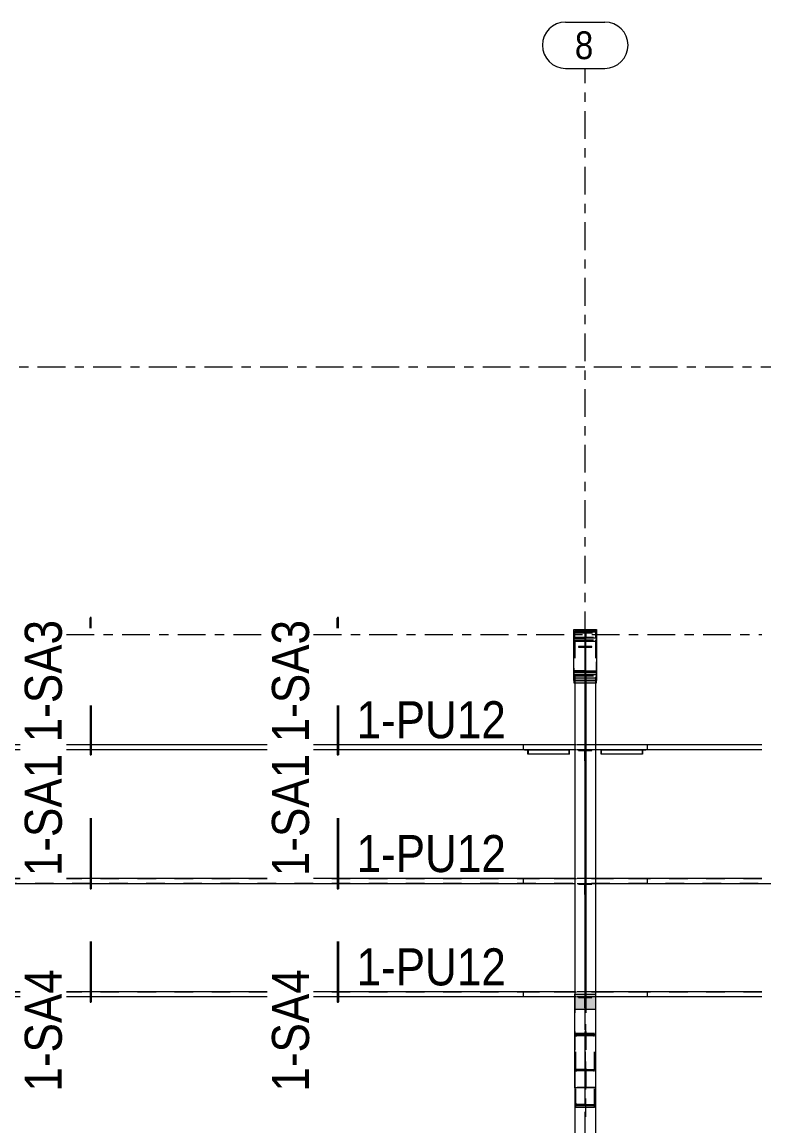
# Model space of a CAD drawing. Header units: millimetres. Extents: x -49 to 1122, y -181 to 639.
# Drawn here: x 282.3 to 362.3, y 69.5 to 188.6 of the extents above; entities that cross this region are included whole.
import ezdxf

# ---------------------------------------------------------------- set-up
doc = ezdxf.new("R2010")
doc.units = ezdxf.units.MM
for name, pattern in [('XKITLINE00', [0]), ('XKITLINE02', [4, 2, -2]), ('XKITLINE03', [6, 3, -1, 1, -1])]:
    doc.linetypes.add(name, pattern=pattern)
for name, color, linetype, lineweight in [('Part', 2, 'Continuous', 0), ('PartMark', 7, 'Continuous', 0), ('S-grid', 1, 'Continuous', 0)]:
    doc.layers.add(name, color=color, linetype=linetype, lineweight=lineweight)
doc.styles.add('ARIAL', font='ARIAL.TTF')

# ---------------------------------------------------------------- blocks, each defined once
blk = doc.blocks.new('*A54')
at = {"layer": 'Part'}
blk.add_hatch(color=3, dxfattribs=at).paths.add_polyline_path([(341.94, 122.76), (341.94, 122.91), (344.17, 122.91), (344.17, 122.76), (343.1, 122.76), (343.1, 118.59), (344.17, 118.59), (344.17, 118.44), (341.94, 118.44), (341.94, 118.59), (343.01, 118.59), (343.01, 122.76)], flags=17)
blk = doc.blocks.new('*A60')
at = {"layer": 'Part'}
blk.add_hatch(color=3, dxfattribs=at).paths.add_polyline_path([(343.11, 117.28), (343.11, 83.68), (344.17, 83.68), (344.17, 82.06), (341.94, 82.06), (341.94, 83.68), (343, 83.68), (343, 117.28)], flags=17)
blk = doc.blocks.new('*A66')
at = {"layer": 'Part'}
blk.add_hatch(color=3, dxfattribs=at).paths.add_polyline_path([(340.83, 110.03), (340.83, 110.06), (341.35, 110.06), (341.35, 109.61), (341.32, 109.61), (341.32, 110.03)], flags=17)
blk = doc.blocks.new('*A67')
at = {"layer": 'Part'}
blk.add_hatch(color=3, dxfattribs=at).paths.add_polyline_path([(344.76, 109.61), (344.76, 110.06), (345.28, 110.06), (345.28, 110.03), (344.79, 110.03), (344.79, 109.61)], flags=17)
blk = doc.blocks.new('*A68')
at = {"layer": 'Part'}
blk.add_hatch(color=3, dxfattribs=at).paths.add_polyline_path([(341.83, 117.55), (341.83, 117.82), (344.28, 117.82), (344.28, 117.55)], flags=17)
blk = doc.blocks.new('*A69')
at = {"layer": 'Part'}
blk.add_hatch(color=3, dxfattribs=at).paths.add_polyline_path([(341.83, 117.28), (341.83, 117.55), (344.28, 117.55), (344.28, 117.28)], flags=17)
blk = doc.blocks.new('*A70')
at = {"layer": 'Part'}
blk.add_hatch(color=3, dxfattribs=at).paths.add_polyline_path([(343.01, 117.82), (343.01, 118.44), (343.1, 118.44), (343.1, 117.82)], flags=17)
blk = doc.blocks.new('*A72')
at = {"layer": 'Part'}
blk.add_hatch(color=3, dxfattribs=at).paths.add_polyline_path([(289.72, 124.35), (289.77, 124.33), (289.79, 124.29), (289.77, 124.24), (289.72, 124.22), (289.68, 124.24), (289.66, 124.29), (289.68, 124.33)], flags=17)
blk = doc.blocks.new('*A73')
at = {"layer": 'Part'}
blk.add_hatch(color=3, dxfattribs=at).paths.add_polyline_path([(316.39, 124.35), (316.44, 124.33), (316.46, 124.29), (316.44, 124.24), (316.39, 124.22), (316.34, 124.24), (316.32, 124.29), (316.34, 124.33)], flags=17)
blk = doc.blocks.new('*A433')
at = {"layer": 'S-grid', "color": 1, "linetype": 'XKITLINE03', "lineweight": 0}
blk.add_line((-10, 151.39), (1096.06, 151.39), dxfattribs=at)
blk = doc.blocks.new('*A434')
at = {"layer": 'S-grid', "color": 1, "linetype": 'XKITLINE03', "lineweight": 0}
for p, q in [((287.11, 122.5), (308.77, 122.5)), ((313.77, 122.5), (362.11, 122.5))]:
    blk.add_line(p, q, dxfattribs=at)
blk = doc.blocks.new('*A677')
at = {"layer": 'S-grid', "color": 1, "linetype": 'XKITLINE03', "lineweight": 0}
blk.add_line((343.06, -10), (343.06, 183.61), dxfattribs=at)
at = {"layer": 'S-grid', "color": 3, "style": 'ARIAL', "width": 0.85}
blk.add_text('8', height=3, dxfattribs=at).set_placement((341.94, 184.61))
blk = doc.blocks.new('*A679')
at = {"layer": 'Part', "color": 7, "linetype": 'XKITLINE02', "lineweight": 0}
for p, q in [((341.94, 121.94), (341.94, 117.28)), ((341.94, 121.94), (344.17, 121.94)), ((341.94, 121.81), (343, 121.81)), ((343, 121.81), (343, 22.44)), ((343.11, 22.44), (343.11, 121.81)), ((343.11, 121.81), (344.17, 121.81)), ((344.17, 121.94), (344.17, 117.28)), ((341.94, 118.18), (343, 118.18)), ((341.94, 118.05), (344.17, 118.05)), ((343.11, 118.18), (344.17, 118.18)), ((341.94, 83.68), (341.94, 73.59)), ((344.17, 83.68), (344.17, 73.59)), ((344.17, 22.44), (341.94, 22.44))]:
    blk.add_line(p, q, dxfattribs=at)
at = {"layer": 'Part', "color": 2, "linetype": 'XKITLINE00', "lineweight": 0}
for p, q in [((341.94, 117.28), (341.94, 83.68)), ((344.17, 117.28), (344.17, 83.68)), ((341.94, 73.59), (341.94, 22.44)), ((344.17, 73.59), (344.17, 22.44))]:
    blk.add_line(p, q, dxfattribs=at)
blk = doc.blocks.new('*A683')
at = {"layer": 'Part', "color": 2, "linetype": 'XKITLINE00', "lineweight": 0}
for p, q in [((341.83, 117.55), (341.83, 123.06)), ((341.83, 123.06), (344.28, 123.06)), ((344.28, 123.06), (344.28, 117.55)), ((341.83, 117.82), (344.28, 117.82)), ((344.28, 117.55), (341.83, 117.55))]:
    blk.add_line(p, q, dxfattribs=at)
at = {"layer": 'Part', "color": 7, "linetype": 'XKITLINE02', "lineweight": 0}
blk.add_line((341.83, 122.88), (344.28, 122.88), dxfattribs=at)
blk = doc.blocks.new('*A684')
at = {"layer": 'Part', "color": 7, "linetype": 'XKITLINE02', "lineweight": 0}
for p, q in [((341.83, 122.88), (341.83, 117.55)), ((344.28, 122.88), (341.83, 122.88)), ((344.28, 117.55), (344.28, 122.88)), ((341.83, 122.7), (344.28, 122.7))]:
    blk.add_line(p, q, dxfattribs=at)
at = {"layer": 'Part', "color": 2, "linetype": 'XKITLINE00', "lineweight": 0}
for p, q in [((341.83, 117.55), (341.83, 117.28)), ((341.83, 117.55), (344.28, 117.55)), ((341.83, 117.28), (344.28, 117.28)), ((344.28, 117.28), (344.28, 117.55))]:
    blk.add_line(p, q, dxfattribs=at)
blk = doc.blocks.new('*A685')
at = {"layer": 'Part', "color": 2, "linetype": 'XKITLINE00', "lineweight": 0}
for p, q in [((341.94, 122.76), (341.94, 122.91)), ((341.94, 122.91), (344.17, 122.91)), ((341.94, 122.12), (341.94, 122.76)), ((341.94, 122.76), (343.01, 122.76)), ((343.01, 122.76), (343.01, 118.59)), ((343.1, 122.76), (343.1, 118.59)), ((344.17, 122.76), (343.1, 122.76)), ((344.17, 122.91), (344.17, 122.12)), ((341.94, 122.12), (343.01, 122.12)), ((344.17, 122.12), (343.1, 122.12)), ((343.01, 118.59), (341.94, 118.59)), ((341.94, 118.59), (341.94, 118.36)), ((341.94, 118.44), (344.17, 118.44)), ((343.01, 118.36), (341.94, 118.36)), ((343.1, 118.59), (344.17, 118.59)), ((344.17, 118.36), (343.1, 118.36)), ((344.17, 118.59), (344.17, 118.36))]:
    blk.add_line(p, q, dxfattribs=at)
at = {"layer": 'Part', "color": 7, "linetype": 'XKITLINE02', "lineweight": 0}
for p, q in [((341.94, 122.24), (344.17, 122.24)), ((341.94, 118.49), (343.01, 118.49)), ((343.01, 118.59), (343.01, 118.49)), ((343.1, 118.36), (343.01, 118.36)), ((343.1, 118.49), (343.1, 118.59)), ((344.17, 118.49), (343.1, 118.49))]:
    blk.add_line(p, q, dxfattribs=at)
blk = doc.blocks.new('*A687')
at = {"layer": 'Part', "color": 2, "linetype": 'XKITLINE00', "lineweight": 0}
for p, q in [((336.39, 83.39), (336.39, 83.94)), ((341.94, 83.94), (336.39, 83.94)), ((362.11, 83.94), (344.17, 83.94)), ((388.77, 83.94), (367.11, 83.94)), ((421.94, 83.94), (393.77, 83.94)), ((429.72, 83.94), (424.17, 83.94)), ((429.72, 83.94), (429.72, 83.39)), ((336.39, 83.39), (336.39, 83.39)), ((341.94, 83.39), (336.39, 83.39)), ((362.11, 83.39), (344.17, 83.39)), ((388.77, 83.39), (367.11, 83.39)), ((421.94, 83.39), (393.77, 83.39)), ((429.72, 83.39), (424.17, 83.39))]:
    blk.add_line(p, q, dxfattribs=at)
at = {"layer": 'Part', "color": 7, "linetype": 'XKITLINE02', "lineweight": 0}
for p, q in [((362.11, 83.92), (336.39, 83.92)), ((362.11, 83.41), (336.39, 83.41)), ((344.17, 83.94), (341.94, 83.94)), ((388.77, 83.92), (367.11, 83.92)), ((388.77, 83.41), (367.11, 83.41)), ((429.72, 83.92), (393.77, 83.92)), ((429.72, 83.41), (393.77, 83.41)), ((424.17, 83.94), (421.94, 83.94)), ((344.17, 83.39), (341.94, 83.39)), ((424.17, 83.39), (421.94, 83.39))]:
    blk.add_line(p, q, dxfattribs=at)
blk = doc.blocks.new('*A688')
at = {"layer": 'Part', "color": 2, "linetype": 'XKITLINE00', "lineweight": 0}
for p, q in [((336.39, 95.61), (336.39, 96.17)), ((341.94, 96.17), (336.39, 96.17)), ((336.39, 95.61), (336.39, 95.61)), ((341.94, 95.61), (336.39, 95.61)), ((362.11, 96.17), (344.17, 96.17)), ((421.94, 95.61), (344.17, 95.61)), ((388.77, 96.17), (367.11, 96.17)), ((421.94, 96.17), (393.77, 96.17)), ((429.72, 96.17), (424.17, 96.17)), ((429.72, 95.61), (424.17, 95.61)), ((429.72, 96.17), (429.72, 95.61))]:
    blk.add_line(p, q, dxfattribs=at)
at = {"layer": 'Part', "color": 7, "linetype": 'XKITLINE02', "lineweight": 0}
for p, q in [((362.11, 96.15), (336.39, 96.15)), ((429.72, 95.63), (336.39, 95.63)), ((344.17, 96.17), (341.94, 96.17)), ((344.17, 95.61), (341.94, 95.61)), ((388.77, 96.15), (367.11, 96.15)), ((429.72, 96.15), (393.77, 96.15)), ((424.17, 96.17), (421.94, 96.17)), ((424.17, 95.61), (421.94, 95.61))]:
    blk.add_line(p, q, dxfattribs=at)
blk = doc.blocks.new('*A689')
at = {"layer": 'Part', "color": 2, "linetype": 'XKITLINE00', "lineweight": 0}
for p, q in [((336.39, 110.06), (336.39, 110.61)), ((341.94, 110.61), (336.39, 110.61)), ((336.39, 110.06), (336.39, 110.06)), ((336.87, 110.06), (336.39, 110.06)), ((341.94, 110.06), (341.35, 110.06)), ((362.11, 110.61), (344.17, 110.61)), ((344.76, 110.06), (344.17, 110.06)), ((362.11, 110.06), (349.24, 110.06)), ((388.77, 110.61), (367.11, 110.61)), ((388.77, 110.06), (367.11, 110.06)), ((421.94, 110.61), (393.77, 110.61)), ((416.87, 110.06), (393.77, 110.06)), ((421.94, 110.06), (421.35, 110.06)), ((429.72, 110.61), (424.17, 110.61)), ((424.76, 110.06), (424.17, 110.06)), ((429.72, 110.06), (429.24, 110.06)), ((429.72, 110.61), (429.72, 110.06))]:
    blk.add_line(p, q, dxfattribs=at)
at = {"layer": 'Part', "color": 7, "linetype": 'XKITLINE02', "lineweight": 0}
for p, q in [((362.11, 110.59), (336.39, 110.59)), ((362.11, 110.08), (336.39, 110.08)), ((341.35, 110.06), (336.87, 110.06)), ((344.17, 110.61), (341.94, 110.61)), ((344.17, 110.06), (341.94, 110.06)), ((349.24, 110.06), (344.76, 110.06)), ((388.77, 110.59), (367.11, 110.59)), ((388.77, 110.08), (367.11, 110.08)), ((429.72, 110.59), (393.77, 110.59)), ((429.72, 110.08), (393.77, 110.08)), ((421.35, 110.06), (416.87, 110.06)), ((424.17, 110.61), (421.94, 110.61)), ((424.17, 110.06), (421.94, 110.06)), ((429.24, 110.06), (424.76, 110.06))]:
    blk.add_line(p, q, dxfattribs=at)
blk = doc.blocks.new('*A735')
at = {"layer": 'Part', "color": 2, "linetype": 'XKITLINE00', "lineweight": 0}
for p, q in [((256.39, 83.39), (256.39, 83.94)), ((261.94, 83.94), (256.39, 83.94)), ((282.11, 83.94), (264.17, 83.94)), ((308.77, 83.94), (287.11, 83.94)), ((341.94, 83.94), (313.77, 83.94)), ((349.72, 83.94), (344.17, 83.94)), ((349.72, 83.94), (349.72, 83.39)), ((256.39, 83.39), (256.39, 83.39)), ((261.94, 83.39), (256.39, 83.39)), ((282.11, 83.39), (264.17, 83.39)), ((308.77, 83.39), (287.11, 83.39)), ((341.94, 83.39), (313.77, 83.39)), ((349.72, 83.39), (344.17, 83.39))]:
    blk.add_line(p, q, dxfattribs=at)
at = {"layer": 'Part', "color": 7, "linetype": 'XKITLINE02', "lineweight": 0}
for p, q in [((282.11, 83.92), (256.39, 83.92)), ((282.11, 83.41), (256.39, 83.41)), ((264.17, 83.94), (261.94, 83.94)), ((308.77, 83.92), (287.11, 83.92)), ((308.77, 83.41), (287.11, 83.41)), ((349.72, 83.92), (313.77, 83.92)), ((349.72, 83.41), (313.77, 83.41)), ((344.17, 83.94), (341.94, 83.94)), ((264.17, 83.39), (261.94, 83.39)), ((344.17, 83.39), (341.94, 83.39))]:
    blk.add_line(p, q, dxfattribs=at)
blk = doc.blocks.new('*A736')
at = {"layer": 'Part', "color": 2, "linetype": 'XKITLINE00', "lineweight": 0}
for p, q in [((256.39, 95.61), (256.39, 96.17)), ((261.94, 96.17), (256.39, 96.17)), ((256.39, 95.61), (256.39, 95.61)), ((261.94, 95.61), (256.39, 95.61)), ((282.11, 96.17), (264.17, 96.17)), ((341.94, 95.61), (264.17, 95.61)), ((308.77, 96.17), (287.11, 96.17)), ((341.94, 96.17), (313.77, 96.17)), ((349.72, 96.17), (344.17, 96.17)), ((349.72, 95.61), (344.17, 95.61)), ((349.72, 96.17), (349.72, 95.61))]:
    blk.add_line(p, q, dxfattribs=at)
at = {"layer": 'Part', "color": 7, "linetype": 'XKITLINE02', "lineweight": 0}
for p, q in [((282.11, 96.15), (256.39, 96.15)), ((349.72, 95.63), (256.39, 95.63)), ((264.17, 96.17), (261.94, 96.17)), ((264.17, 95.61), (261.94, 95.61)), ((308.77, 96.15), (287.11, 96.15)), ((349.72, 96.15), (313.77, 96.15)), ((344.17, 96.17), (341.94, 96.17)), ((344.17, 95.61), (341.94, 95.61))]:
    blk.add_line(p, q, dxfattribs=at)
blk = doc.blocks.new('*A737')
at = {"layer": 'Part', "color": 2, "linetype": 'XKITLINE00', "lineweight": 0}
for p, q in [((256.39, 110.06), (256.39, 110.61)), ((261.94, 110.61), (256.39, 110.61)), ((256.39, 110.06), (256.39, 110.06)), ((256.87, 110.06), (256.39, 110.06)), ((261.94, 110.06), (261.35, 110.06)), ((282.11, 110.61), (264.17, 110.61)), ((264.76, 110.06), (264.17, 110.06)), ((282.11, 110.06), (269.24, 110.06)), ((308.77, 110.61), (287.11, 110.61)), ((308.77, 110.06), (287.11, 110.06)), ((341.94, 110.61), (313.77, 110.61)), ((336.87, 110.06), (313.77, 110.06)), ((341.94, 110.06), (341.35, 110.06)), ((349.72, 110.61), (344.17, 110.61)), ((344.76, 110.06), (344.17, 110.06)), ((349.72, 110.06), (349.24, 110.06)), ((349.72, 110.61), (349.72, 110.06))]:
    blk.add_line(p, q, dxfattribs=at)
at = {"layer": 'Part', "color": 7, "linetype": 'XKITLINE02', "lineweight": 0}
for p, q in [((282.11, 110.59), (256.39, 110.59)), ((282.11, 110.08), (256.39, 110.08)), ((261.35, 110.06), (256.87, 110.06)), ((264.17, 110.61), (261.94, 110.61)), ((264.17, 110.06), (261.94, 110.06)), ((269.24, 110.06), (264.76, 110.06)), ((308.77, 110.59), (287.11, 110.59)), ((308.77, 110.08), (287.11, 110.08)), ((349.72, 110.59), (313.77, 110.59)), ((349.72, 110.08), (313.77, 110.08)), ((341.35, 110.06), (336.87, 110.06)), ((344.17, 110.61), (341.94, 110.61)), ((344.17, 110.06), (341.94, 110.06)), ((349.24, 110.06), (344.76, 110.06))]:
    blk.add_line(p, q, dxfattribs=at)
blk = doc.blocks.new('*A748')
at = {"layer": 'Part', "color": 7, "linetype": 'XKITLINE02', "lineweight": 0}
for p, q in [((343, 117.96), (343, 117.28)), ((343, 117.96), (343.11, 117.96)), ((343.11, 117.96), (343.11, 117.28)), ((343, 117.89), (343.11, 117.89)), ((343, 83.68), (343, 73.61)), ((343.11, 83.68), (343.11, 73.61)), ((344.17, 73.61), (341.94, 73.61))]:
    blk.add_line(p, q, dxfattribs=at)
at = {"layer": 'Part', "color": 2, "linetype": 'XKITLINE00', "lineweight": 0}
for p, q in [((343, 117.28), (343, 83.68)), ((343, 117.28), (343.11, 117.28)), ((343.11, 117.28), (343.11, 83.68)), ((341.94, 73.59), (341.94, 83.68)), ((341.94, 83.68), (343, 83.68)), ((343.11, 83.68), (344.17, 83.68)), ((344.17, 83.68), (344.17, 73.59)), ((341.94, 82.06), (344.17, 82.06)), ((344.17, 73.59), (341.94, 73.59))]:
    blk.add_line(p, q, dxfattribs=at)
blk = doc.blocks.new('*A750')
at = {"layer": 'Part', "color": 2, "linetype": 'XKITLINE00', "lineweight": 0}
for p, q in [((289.66, 89.37), (289.66, 83.94)), ((289.79, 89.37), (289.79, 83.94)), ((289.66, 83.39), (289.66, 82.85)), ((289.66, 82.85), (289.68, 82.84)), ((289.68, 82.85), (289.66, 82.85)), ((289.72, 82.85), (289.68, 82.85)), ((289.68, 82.84), (289.72, 82.84)), ((289.77, 82.85), (289.72, 82.85)), ((289.72, 82.84), (289.77, 82.84)), ((289.77, 82.84), (289.79, 82.85)), ((289.79, 82.85), (289.77, 82.85)), ((289.79, 83.39), (289.79, 82.85))]:
    blk.add_line(p, q, dxfattribs=at)
at = {"layer": 'Part', "color": 7, "linetype": 'XKITLINE02', "lineweight": 0}
for p, q in [((289.66, 83.94), (289.66, 83.39)), ((289.79, 83.94), (289.79, 83.39))]:
    blk.add_line(p, q, dxfattribs=at)
blk = doc.blocks.new('*A751')
at = {"layer": 'Part', "color": 2, "linetype": 'XKITLINE00', "lineweight": 0}
for p, q in [((289.66, 102.68), (289.66, 96.17)), ((289.79, 102.68), (289.79, 96.17)), ((289.66, 95.61), (289.66, 95.07)), ((289.79, 95.61), (289.79, 95.07)), ((289.66, 95.07), (289.68, 95.06)), ((289.68, 95.07), (289.66, 95.07)), ((289.72, 95.07), (289.68, 95.07)), ((289.68, 95.06), (289.72, 95.06)), ((289.77, 95.07), (289.72, 95.07)), ((289.72, 95.06), (289.77, 95.06)), ((289.77, 95.06), (289.79, 95.07)), ((289.79, 95.07), (289.77, 95.07))]:
    blk.add_line(p, q, dxfattribs=at)
at = {"layer": 'Part', "color": 7, "linetype": 'XKITLINE02', "lineweight": 0}
for p, q in [((289.66, 96.17), (289.66, 95.61)), ((289.79, 96.17), (289.79, 95.61))]:
    blk.add_line(p, q, dxfattribs=at)
blk = doc.blocks.new('*A752')
at = {"layer": 'Part', "color": 2, "linetype": 'XKITLINE00', "lineweight": 0}
for p, q in [((316.32, 89.37), (316.32, 83.94)), ((316.46, 89.37), (316.46, 83.94)), ((316.32, 83.39), (316.32, 82.85)), ((316.32, 82.85), (316.34, 82.84)), ((316.34, 82.85), (316.32, 82.85)), ((316.39, 82.85), (316.34, 82.85)), ((316.34, 82.84), (316.39, 82.84)), ((316.44, 82.85), (316.39, 82.85)), ((316.39, 82.84), (316.44, 82.84)), ((316.44, 82.84), (316.46, 82.85)), ((316.46, 82.85), (316.44, 82.85)), ((316.46, 83.39), (316.46, 82.85))]:
    blk.add_line(p, q, dxfattribs=at)
at = {"layer": 'Part', "color": 7, "linetype": 'XKITLINE02', "lineweight": 0}
for p, q in [((316.32, 83.94), (316.32, 83.39)), ((316.46, 83.94), (316.46, 83.39))]:
    blk.add_line(p, q, dxfattribs=at)
blk = doc.blocks.new('*A753')
at = {"layer": 'Part', "color": 2, "linetype": 'XKITLINE00', "lineweight": 0}
for p, q in [((316.32, 102.68), (316.32, 96.17)), ((316.46, 102.68), (316.46, 96.17)), ((316.32, 95.61), (316.32, 95.07)), ((316.46, 95.61), (316.46, 95.07)), ((316.32, 95.07), (316.34, 95.06)), ((316.34, 95.07), (316.32, 95.07)), ((316.39, 95.07), (316.34, 95.07)), ((316.34, 95.06), (316.39, 95.06)), ((316.44, 95.07), (316.39, 95.07)), ((316.39, 95.06), (316.44, 95.06)), ((316.44, 95.06), (316.46, 95.07)), ((316.46, 95.07), (316.44, 95.07))]:
    blk.add_line(p, q, dxfattribs=at)
at = {"layer": 'Part', "color": 7, "linetype": 'XKITLINE02', "lineweight": 0}
for p, q in [((316.32, 96.17), (316.32, 95.61)), ((316.46, 96.17), (316.46, 95.61))]:
    blk.add_line(p, q, dxfattribs=at)
blk = doc.blocks.new('*A754')
at = {"layer": 'Part', "color": 7, "linetype": 'XKITLINE02', "lineweight": 0}
for p, q in [((343.78, 95.61), (342.33, 95.61)), ((342.33, 95.56), (342.33, 95.61)), ((342.33, 95.56), (343.78, 95.56)), ((343.78, 95.56), (343.78, 95.61))]:
    blk.add_line(p, q, dxfattribs=at)
blk = doc.blocks.new('*A755')
at = {"layer": 'Part', "color": 7, "linetype": 'XKITLINE02', "lineweight": 0}
for p, q in [((343.03, 95.56), (343.08, 95.56)), ((343.03, 94.44), (343.03, 95.56)), ((343.03, 95.56), (343.08, 95.56)), ((343.08, 94.44), (343.08, 95.56)), ((343.03, 94.44), (343.08, 94.44))]:
    blk.add_line(p, q, dxfattribs=at)
blk = doc.blocks.new('*A756')
at = {"layer": 'Part', "color": 7, "linetype": 'XKITLINE02', "lineweight": 0}
for p, q in [((343.78, 83.39), (342.33, 83.39)), ((342.33, 83.33), (342.33, 83.39)), ((342.33, 83.33), (343.78, 83.33)), ((343.78, 83.33), (343.78, 83.39))]:
    blk.add_line(p, q, dxfattribs=at)
blk = doc.blocks.new('*A757')
at = {"layer": 'Part', "color": 7, "linetype": 'XKITLINE02', "lineweight": 0}
for p, q in [((343.03, 83.33), (343.08, 83.33)), ((343.03, 82.22), (343.03, 83.33)), ((343.03, 83.33), (343.08, 83.33)), ((343.03, 82.22), (343.08, 82.22)), ((343.08, 82.22), (343.08, 83.33))]:
    blk.add_line(p, q, dxfattribs=at)
blk = doc.blocks.new('*A758')
at = {"layer": 'Part', "color": 7, "linetype": 'XKITLINE02', "lineweight": 0}
for p, q in [((343.03, 79.61), (343.03, 79.26)), ((343.08, 79.3), (343.03, 79.3)), ((343.08, 79.61), (343.08, 79.26))]:
    blk.add_line(p, q, dxfattribs=at)
blk = doc.blocks.new('*A759')
at = {"layer": 'Part', "color": 7, "linetype": 'XKITLINE02', "lineweight": 0}
for p, q in [((343.02, 75.42), (343.09, 75.42)), ((343.02, 75.42), (343.02, 71.78)), ((343.02, 75.28), (343.09, 75.28)), ((343.09, 75.42), (343.09, 71.78)), ((342.08, 71.88), (342.08, 71.66)), ((343.02, 71.78), (342.08, 71.78)), ((342.08, 71.66), (344.03, 71.66)), ((343.09, 71.78), (344.03, 71.78)), ((344.03, 71.88), (344.03, 71.66))]:
    blk.add_line(p, q, dxfattribs=at)
blk = doc.blocks.new('*A760')
at = {"layer": 'Part', "color": 7, "linetype": 'XKITLINE02', "lineweight": 0}
for p, q in [((342.06, 71.46), (342.06, 79.46)), ((344.06, 79.46), (342.06, 79.46)), ((344.06, 71.46), (344.06, 79.46)), ((344.06, 71.46), (342.06, 71.46))]:
    blk.add_line(p, q, dxfattribs=at)
blk = doc.blocks.new('*A761')
at = {"layer": 'Part', "color": 7, "linetype": 'XKITLINE02', "lineweight": 0}
for p, q in [((342, 71.63), (342, 71.74)), ((342, 71.74), (343, 71.74)), ((343, 71.63), (342, 71.63)), ((342.83, 71.74), (342.83, 71.63)), ((343, 71.74), (343, 71.63))]:
    blk.add_line(p, q, dxfattribs=at)
blk = doc.blocks.new('*A762')
at = {"layer": 'Part', "color": 7, "linetype": 'XKITLINE02', "lineweight": 0}
for p, q in [((343.11, 71.74), (344.11, 71.74)), ((343.11, 71.63), (343.11, 71.74)), ((344.11, 71.63), (343.11, 71.63)), ((343.28, 71.74), (343.28, 71.63)), ((344.11, 71.74), (344.11, 71.63))]:
    blk.add_line(p, q, dxfattribs=at)
blk = doc.blocks.new('*A763')
at = {"layer": 'Part', "color": 7, "linetype": 'XKITLINE02', "lineweight": 0}
for p, q in [((342, 79.26), (342, 79.37)), ((342, 79.37), (343, 79.37)), ((343, 79.26), (342, 79.26)), ((342.83, 79.37), (342.83, 79.26)), ((343, 79.37), (343, 79.26))]:
    blk.add_line(p, q, dxfattribs=at)
blk = doc.blocks.new('*A764')
at = {"layer": 'Part', "color": 7, "linetype": 'XKITLINE02', "lineweight": 0}
for p, q in [((343.11, 79.37), (344.11, 79.37)), ((343.11, 79.26), (343.11, 79.37)), ((344.11, 79.26), (343.11, 79.26)), ((343.28, 79.37), (343.28, 79.26)), ((344.11, 79.37), (344.11, 79.26))]:
    blk.add_line(p, q, dxfattribs=at)
blk = doc.blocks.new('*A770')
at = {"layer": 'Part', "color": 2, "linetype": 'XKITLINE00', "lineweight": 0}
for p, q in [((289.66, 114.84), (289.66, 110.61)), ((289.79, 114.84), (289.79, 110.61)), ((289.66, 110.06), (289.66, 109.51)), ((289.79, 110.06), (289.79, 109.51)), ((289.68, 109.52), (289.66, 109.51)), ((289.66, 109.51), (289.68, 109.51)), ((289.72, 109.52), (289.68, 109.52)), ((289.68, 109.51), (289.72, 109.51)), ((289.77, 109.52), (289.72, 109.52)), ((289.72, 109.51), (289.77, 109.51)), ((289.79, 109.51), (289.77, 109.52)), ((289.77, 109.51), (289.79, 109.51))]:
    blk.add_line(p, q, dxfattribs=at)
at = {"layer": 'Part', "color": 7, "linetype": 'XKITLINE02', "lineweight": 0}
for p, q in [((289.66, 110.61), (289.66, 110.06)), ((289.79, 110.61), (289.79, 110.06))]:
    blk.add_line(p, q, dxfattribs=at)
blk = doc.blocks.new('*A771')
at = {"layer": 'Part', "color": 2, "linetype": 'XKITLINE00', "lineweight": 0}
for p, q in [((316.32, 114.84), (316.32, 110.61)), ((316.46, 114.84), (316.46, 110.61)), ((316.32, 110.06), (316.32, 109.51)), ((316.46, 110.06), (316.46, 109.51)), ((316.34, 109.52), (316.32, 109.51)), ((316.32, 109.51), (316.34, 109.51)), ((316.39, 109.52), (316.34, 109.52)), ((316.34, 109.51), (316.39, 109.51)), ((316.44, 109.52), (316.39, 109.52)), ((316.39, 109.51), (316.44, 109.51)), ((316.46, 109.51), (316.44, 109.52)), ((316.44, 109.51), (316.46, 109.51))]:
    blk.add_line(p, q, dxfattribs=at)
at = {"layer": 'Part', "color": 7, "linetype": 'XKITLINE02', "lineweight": 0}
for p, q in [((316.32, 110.61), (316.32, 110.06)), ((316.46, 110.61), (316.46, 110.06))]:
    blk.add_line(p, q, dxfattribs=at)
blk = doc.blocks.new('*A772')
at = {"layer": 'Part', "color": 7, "linetype": 'XKITLINE02', "lineweight": 0}
for p, q in [((343.78, 110.06), (342.33, 110.06)), ((342.33, 110), (342.33, 110.06)), ((342.33, 110), (343.78, 110)), ((343.78, 110), (343.78, 110.06))]:
    blk.add_line(p, q, dxfattribs=at)
blk = doc.blocks.new('*A773')
at = {"layer": 'Part', "color": 7, "linetype": 'XKITLINE02', "lineweight": 0}
for p, q in [((343.03, 110), (343.08, 110)), ((343.03, 108.89), (343.03, 110)), ((343.03, 110), (343.08, 110)), ((343.08, 108.89), (343.08, 110)), ((343.03, 108.89), (343.08, 108.89))]:
    blk.add_line(p, q, dxfattribs=at)
blk = doc.blocks.new('*A774')
at = {"layer": 'Part', "color": 2, "linetype": 'XKITLINE00', "lineweight": 0}
for p, q in [((336.5, 110.03), (336.5, 110.06)), ((340.83, 110.03), (336.5, 110.03)), ((341.35, 110.06), (336.87, 110.06)), ((336.87, 109.61), (336.87, 110.03)), ((341.32, 109.61), (336.87, 109.61)), ((340.83, 110.03), (340.83, 110.06)), ((341.32, 110.03), (340.83, 110.03)), ((341.32, 109.61), (341.32, 110.03)), ((341.35, 109.61), (341.32, 109.61)), ((341.35, 109.61), (341.35, 110.06))]:
    blk.add_line(p, q, dxfattribs=at)
at = {"layer": 'Part', "color": 7, "linetype": 'XKITLINE02', "lineweight": 0}
for p, q in [((336.87, 110.06), (336.5, 110.06)), ((336.89, 109.61), (336.87, 109.61)), ((336.89, 110.06), (336.89, 109.61))]:
    blk.add_line(p, q, dxfattribs=at)
blk = doc.blocks.new('*A775')
at = {"layer": 'Part', "color": 2, "linetype": 'XKITLINE00', "lineweight": 0}
for p, q in [((344.76, 109.61), (344.76, 110.06)), ((344.76, 110.06), (345.28, 110.06)), ((349.25, 109.61), (344.76, 109.61)), ((349.61, 110.03), (344.79, 110.03)), ((344.79, 110.03), (344.79, 109.61)), ((349.24, 110.06), (345.28, 110.06)), ((345.28, 110.06), (345.28, 110.03)), ((349.25, 110.03), (349.25, 109.61)), ((349.61, 110.06), (349.61, 110.03))]:
    blk.add_line(p, q, dxfattribs=at)
at = {"layer": 'Part', "color": 7, "linetype": 'XKITLINE02', "lineweight": 0}
for p, q in [((349.23, 109.61), (349.23, 110.06)), ((349.23, 110.06), (349.61, 110.06)), ((349.61, 110.03), (349.25, 110.03))]:
    blk.add_line(p, q, dxfattribs=at)
blk = doc.blocks.new('*A776')
at = {"layer": 'Part', "color": 2, "linetype": 'XKITLINE00', "lineweight": 0}
for p, q in [((343.01, 118.44), (343.01, 117.82)), ((343.01, 118.44), (343.1, 118.44)), ((343.1, 118.44), (343.1, 117.82)), ((343.1, 117.82), (343.01, 117.82))]:
    blk.add_line(p, q, dxfattribs=at)
at = {"layer": 'Part', "color": 7, "linetype": 'XKITLINE02', "lineweight": 0}
for p, q in [((343.01, 118.38), (343.1, 118.38)), ((343.01, 118.27), (343.1, 118.27))]:
    blk.add_line(p, q, dxfattribs=at)
blk = doc.blocks.new('*A778')
at = {"layer": 'Part', "color": 7, "linetype": 'XKITLINE02', "lineweight": 0}
for p, q in [((344.03, 79.35), (342.08, 79.35)), ((342.08, 79.35), (342.08, 79.13)), ((342.08, 79.22), (343.02, 79.22)), ((343.02, 79.22), (343.02, 75.47)), ((343.09, 75.47), (343.09, 79.22)), ((343.09, 79.22), (344.03, 79.22)), ((344.03, 79.13), (344.03, 79.35)), ((343.02, 75.56), (342.08, 75.56)), ((342.08, 75.56), (342.08, 75.35)), ((342.08, 75.44), (344.03, 75.44)), ((343.09, 75.56), (344.03, 75.56)), ((344.03, 75.35), (344.03, 75.56))]:
    blk.add_line(p, q, dxfattribs=at)
blk = doc.blocks.new('*A779')
at = {"layer": 'S-grid', "color": 1, "linetype": 'XKITLINE00', "lineweight": 0}
for p, q in [((340.94, 188.61), (345.17, 188.61)), ((340.94, 183.61), (345.17, 183.61))]:
    blk.add_line(p, q, dxfattribs=at)
for centre, start, end in [((340.94, 186.11), 90, 270), ((345.17, 186.11), 270, 90)]:
    blk.add_arc(centre, 2.5, start, end, dxfattribs=at)
blk = doc.blocks.new('*A784')
at = {"layer": 'Part', "color": 2, "linetype": 'XKITLINE00', "lineweight": 0}
for p, q in [((289.68, 124.33), (289.66, 124.29)), ((289.66, 123.18), (289.66, 124.29)), ((289.66, 124.29), (289.68, 124.24)), ((289.72, 124.35), (289.68, 124.33)), ((289.68, 124.24), (289.72, 124.22)), ((289.77, 124.33), (289.72, 124.35)), ((289.72, 124.22), (289.77, 124.24)), ((289.79, 124.29), (289.77, 124.33)), ((289.77, 124.24), (289.79, 124.29)), ((289.79, 123.18), (289.79, 124.29))]:
    blk.add_line(p, q, dxfattribs=at)
blk = doc.blocks.new('*A785')
at = {"layer": 'Part', "color": 2, "linetype": 'XKITLINE00', "lineweight": 0}
for p, q in [((316.34, 124.33), (316.32, 124.29)), ((316.32, 123.18), (316.32, 124.29)), ((316.32, 124.29), (316.34, 124.24)), ((316.39, 124.35), (316.34, 124.33)), ((316.34, 124.24), (316.39, 124.22)), ((316.44, 124.33), (316.39, 124.35)), ((316.39, 124.22), (316.44, 124.24)), ((316.46, 124.29), (316.44, 124.33)), ((316.44, 124.24), (316.46, 124.29)), ((316.46, 123.18), (316.46, 124.29))]:
    blk.add_line(p, q, dxfattribs=at)
blk = doc.blocks.new('*A786')
at = {"layer": 'Part', "color": 7, "linetype": 'XKITLINE02', "lineweight": 0}
for p, q in [((343.78, 121.22), (342.33, 121.22)), ((342.33, 121.22), (342.33, 121.16)), ((342.33, 121.16), (343.78, 121.16)), ((343.78, 121.16), (343.78, 121.22))]:
    blk.add_line(p, q, dxfattribs=at)
blk = doc.blocks.new('*A787')
at = {"layer": 'Part', "color": 7, "linetype": 'XKITLINE02', "lineweight": 0}
for p, q in [((343, 122.7), (343, 121.22)), ((343.11, 122.7), (343, 122.7)), ((343, 122.03), (343.11, 122.03)), ((343, 121.77), (343.11, 121.77)), ((343.11, 121.22), (343.11, 122.7)), ((343, 121.22), (343.11, 121.22)), ((343.11, 121.22), (343, 121.22))]:
    blk.add_line(p, q, dxfattribs=at)
blk = doc.blocks.new('*A788')
at = {"layer": 'Part', "color": 2, "linetype": 'XKITLINE00', "lineweight": 0}
for p, q in [((343, 123.06), (343, 122.91)), ((343, 123.06), (343.11, 123.06)), ((343.11, 123.06), (343.11, 122.91))]:
    blk.add_line(p, q, dxfattribs=at)
at = {"layer": 'Part', "color": 7, "linetype": 'XKITLINE02', "lineweight": 0}
for p, q in [((343, 122.91), (343, 122.26)), ((343.11, 122.91), (343.11, 122.26)), ((343.11, 122.42), (343, 122.42)), ((343, 122.34), (343.11, 122.34)), ((343.11, 122.26), (343, 122.26))]:
    blk.add_line(p, q, dxfattribs=at)
blk = doc.blocks.new('*A2562')
at = {"layer": 'PartMark', "color": 3, "style": 'ARIAL', "width": 0.85}
blk.add_text('1-SA3', height=4, rotation=90.0002, dxfattribs=at).set_placement((286.61, 110.88))
blk = doc.blocks.new('*A2563')
at = {"layer": 'PartMark', "color": 3, "style": 'ARIAL', "width": 0.85}
blk.add_text('1-SA3', height=4, rotation=90.0002, dxfattribs=at).set_placement((313.27, 110.88))
blk = doc.blocks.new('*A2573')
at = {"layer": 'PartMark', "color": 3, "style": 'ARIAL', "width": 0.85}
blk.add_text('1-SA4', height=4, rotation=90.0002, dxfattribs=at).set_placement((286.61, 73.18))
blk = doc.blocks.new('*A2574')
at = {"layer": 'PartMark', "color": 3, "style": 'ARIAL', "width": 0.85}
blk.add_text('1-SA1', height=4, rotation=90.0002, dxfattribs=at).set_placement((286.61, 96.43))
blk = doc.blocks.new('*A2575')
at = {"layer": 'PartMark', "color": 3, "style": 'ARIAL', "width": 0.85}
blk.add_text('1-SA4', height=4, rotation=90.0002, dxfattribs=at).set_placement((313.27, 73.18))
blk = doc.blocks.new('*A2576')
at = {"layer": 'PartMark', "color": 3, "style": 'ARIAL', "width": 0.85}
blk.add_text('1-SA1', height=4, rotation=90.0002, dxfattribs=at).set_placement((313.27, 96.43))
blk = doc.blocks.new('*A2577')
at = {"layer": 'PartMark', "color": 3, "style": 'ARIAL', "width": 0.85}
blk.add_text('1-PU12', height=4, dxfattribs=at).set_placement((318.39, 84.64))
blk = doc.blocks.new('*A2578')
at = {"layer": 'PartMark', "color": 3, "style": 'ARIAL', "width": 0.85}
blk.add_text('1-PU12', height=4, dxfattribs=at).set_placement((318.39, 96.87))
blk = doc.blocks.new('*A2579')
at = {"layer": 'PartMark', "color": 3, "style": 'ARIAL', "width": 0.85}
blk.add_text('1-PU12', height=4, dxfattribs=at).set_placement((318.39, 111.31))

msp = doc.modelspace()

# ---------------------------------------------------------------- block references
at = {"lineweight": 0}
for name in ['*A779', '*A677', '*A433', '*A434', '*A72', '*A784', '*A73', '*A785', '*A2562', '*A2563', '*A683', '*A684', '*A54', '*A685', '*A788', '*A679', '*A787', '*A786', '*A748', '*A70', '*A776', '*A68', '*A69', '*A60', '*A770', '*A771', '*A2579', '*A737', '*A689', '*A774', '*A66', '*A772', '*A773', '*A67', '*A775', '*A2574', '*A2576', '*A751', '*A753', '*A2578', '*A736', '*A688', '*A754', '*A755', '*A750', '*A752', '*A2577', '*A2573', '*A2575', '*A735', '*A687', '*A756', '*A757', '*A763', '*A760', '*A778', '*A758', '*A764', '*A759', '*A761', '*A762']:
    msp.add_blockref(name, (0, 0), dxfattribs=at)

doc.saveas('drawing.dxf')
